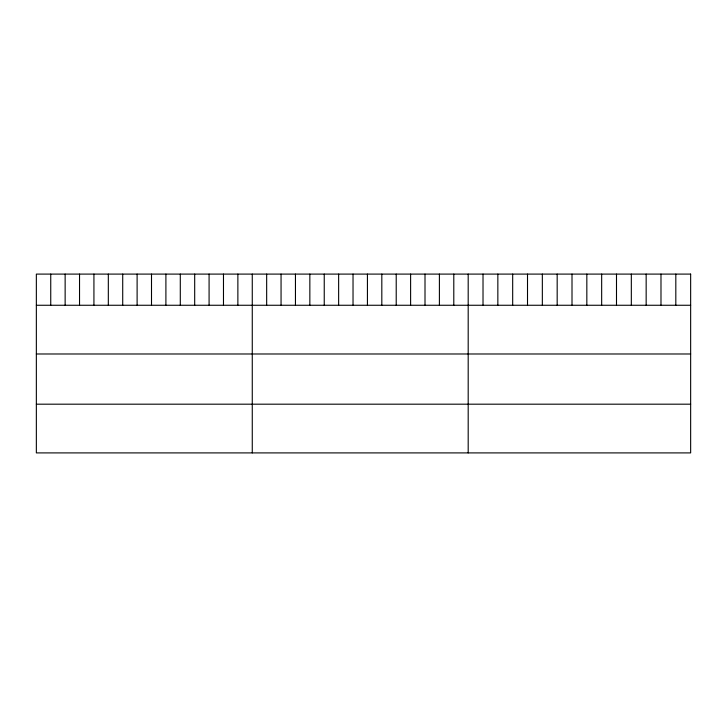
<?xml version="1.0" encoding="UTF-8"?>
<svg xmlns="http://www.w3.org/2000/svg" width="727" height="727" viewBox="0 0 727 727"><rect width="100%" height="100%" fill="white"/><g stroke="black" fill="none" stroke-linecap="round" stroke-linejoin="round"><path stroke-width="1.09" d="M36.35 305.258L690.65 305.258M36.35 353.985L690.65 353.985M36.35 404.185L690.65 404.185M675.819 274.097L675.819 305.258M660.988 274.097L660.988 305.258M646.158 274.097L646.158 305.258M631.327 274.097L631.327 305.258M616.496 274.097L616.496 305.258M601.665 274.097L601.665 305.258M586.834 274.097L586.834 305.258M572.004 274.097L572.004 305.258M557.173 274.097L557.173 305.258M542.342 274.097L542.342 305.258M527.511 274.097L527.511 305.258M512.68 274.097L512.68 305.258M497.85 274.097L497.85 305.258M483.019 274.097L483.019 305.258M468.188 274.097L468.188 452.903M453.793 274.097L453.793 305.258M439.399 274.097L439.399 305.258M425.004 274.097L425.004 305.258M410.61 274.097L410.61 305.258M396.215 274.097L396.215 305.258M381.82 274.097L381.82 305.258M367.426 274.097L367.426 305.258M353.031 274.097L353.031 305.258M338.637 274.097L338.637 305.258M324.242 274.097L324.242 305.258M309.847 274.097L309.847 305.258M295.453 274.097L295.453 305.258M281.058 274.097L281.058 305.258M266.664 274.097L266.664 305.258M252.269 274.097L252.269 452.903M237.874 274.097L237.874 305.258M223.48 274.097L223.48 305.258M209.085 274.097L209.085 305.258M194.691 274.097L194.691 305.258M180.296 274.097L180.296 305.258M165.901 274.097L165.901 305.258M151.507 274.097L151.507 305.258M137.112 274.097L137.112 305.258M122.718 274.097L122.718 305.258M108.323 274.097L108.323 305.258M93.928 274.097L93.928 305.258M79.534 274.097L79.534 305.258M65.139 274.097L65.139 305.258M50.745 274.097L50.745 305.258M690.65 274.097L36.35 274.097L36.35 452.903L690.65 452.903L690.65 274.097"/></g></svg>
